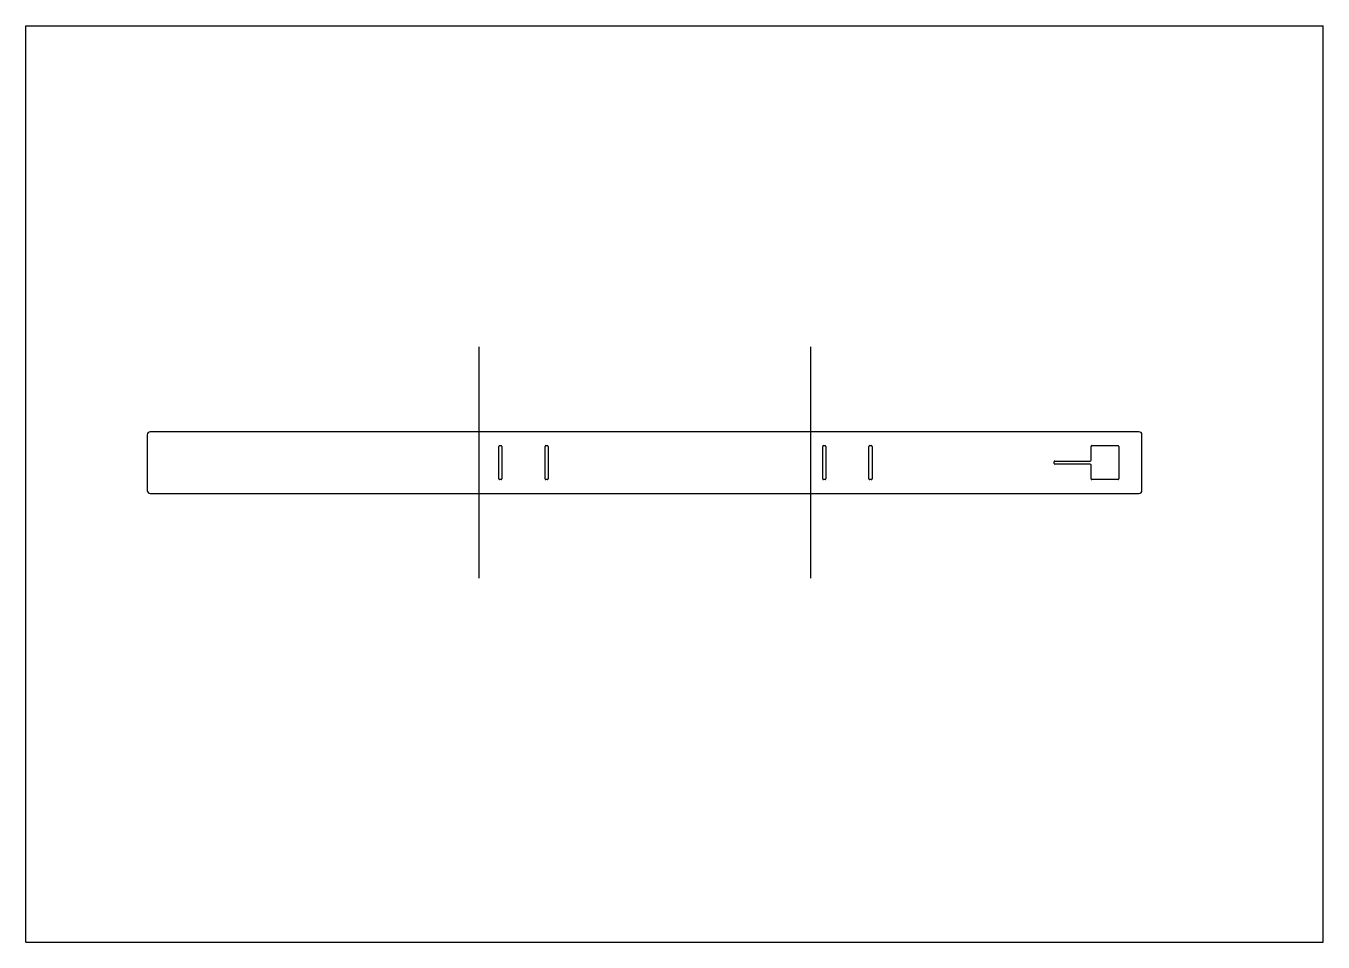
# Model space of a CAD drawing. Extents: x 0 to 841, y 0 to 594.
import ezdxf

# ---------------------------------------------------------------- set-up
doc = ezdxf.new("R2010")
doc.units = 0
doc.header["$LTSCALE"] = 46.255
doc.layers.get('0').update_dxf_attribs({"linetype": 'CONTINUOUS'})
doc.layers.add('AXES', color=7, linetype='CONTINUOUS')

msp = doc.modelspace()

# ---------------------------------------------------------------- linework, layer by layer
at = {"color": 7, "linetype": 'CONTINUOUS'}
for p, q in [((0, 0), (0, 594)), ((0, 594), (841, 594)), ((841, 0), (841, 594)), ((78.58, 328.87), (78.58, 292.87)), ((721.58, 330.87), (80.58, 330.87)), ((723.58, 292.87), (723.58, 328.87)), ((306.58, 300.37), (306.58, 321.37)), ((307.08, 321.87), (308.08, 321.87)), ((308.58, 321.37), (308.58, 300.37)), ((336.58, 300.37), (336.58, 321.37)), ((337.08, 321.87), (338.08, 321.87)), ((338.58, 321.37), (338.58, 300.37)), ((516.58, 300.37), (516.58, 321.37)), ((517.08, 321.87), (518.08, 321.87)), ((518.58, 321.37), (518.58, 300.37)), ((546.58, 300.37), (546.58, 321.37)), ((547.08, 321.87), (548.08, 321.87)), ((548.58, 321.37), (548.58, 300.37)), ((690.58, 312.37), (690.58, 321.37)), ((691.08, 321.87), (708.08, 321.87)), ((708.58, 321.37), (708.58, 300.37)), ((666.58, 310.37), (666.58, 311.37)), ((667.08, 311.87), (690.08, 311.87)), ((690.08, 309.87), (667.08, 309.87)), ((690.58, 300.37), (690.58, 309.37)), ((308.08, 299.87), (307.08, 299.87)), ((338.08, 299.87), (337.08, 299.87)), ((518.08, 299.87), (517.08, 299.87)), ((548.08, 299.87), (547.08, 299.87)), ((708.08, 299.87), (691.08, 299.87)), ((80.58, 290.87), (721.58, 290.87)), ((0, 0), (841, 0))]:
    msp.add_line(p, q, dxfattribs=at)
for centre, radius, start, end in [((80.58, 328.87), 2, 90, 180), ((721.58, 328.87), 2, 0, 90), ((307.08, 321.37), 0.5, 90, 180), ((308.08, 321.37), 0.5, 0, 90), ((337.08, 321.37), 0.5, 90, 180), ((338.08, 321.37), 0.5, 0, 90), ((517.08, 321.37), 0.5, 90, 180), ((518.08, 321.37), 0.5, 0, 90), ((547.08, 321.37), 0.5, 90, 180), ((548.08, 321.37), 0.5, 0, 90), ((691.08, 321.37), 0.5, 90, 180), ((708.08, 321.37), 0.5, 0, 90), ((667.08, 311.37), 0.5, 90, 180), ((690.08, 312.37), 0.5, 270, 360), ((667.08, 310.37), 0.5, 180, 270), ((690.08, 309.37), 0.5, 0, 90), ((307.08, 300.37), 0.5, 180, 270), ((308.08, 300.37), 0.5, 270, 360), ((337.08, 300.37), 0.5, 180, 270), ((338.08, 300.37), 0.5, 270, 360), ((517.08, 300.37), 0.5, 180, 270), ((518.08, 300.37), 0.5, 270, 360), ((547.08, 300.37), 0.5, 180, 270), ((548.08, 300.37), 0.5, 270, 360), ((691.08, 300.37), 0.5, 180, 270), ((708.08, 300.37), 0.5, 270, 360), ((80.58, 292.87), 2, 180, 270), ((721.58, 292.87), 2, 270, 360)]:
    msp.add_arc(centre, radius, start, end, dxfattribs=at)
at = {"layer": 'AXES', "color": 4, "linetype": 'CONTINUOUS'}
for p, q in [((293.58, 385.87), (293.58, 235.87)), ((508.58, 385.87), (508.58, 235.87))]:
    msp.add_line(p, q, dxfattribs=at)

doc.saveas('drawing.dxf')
